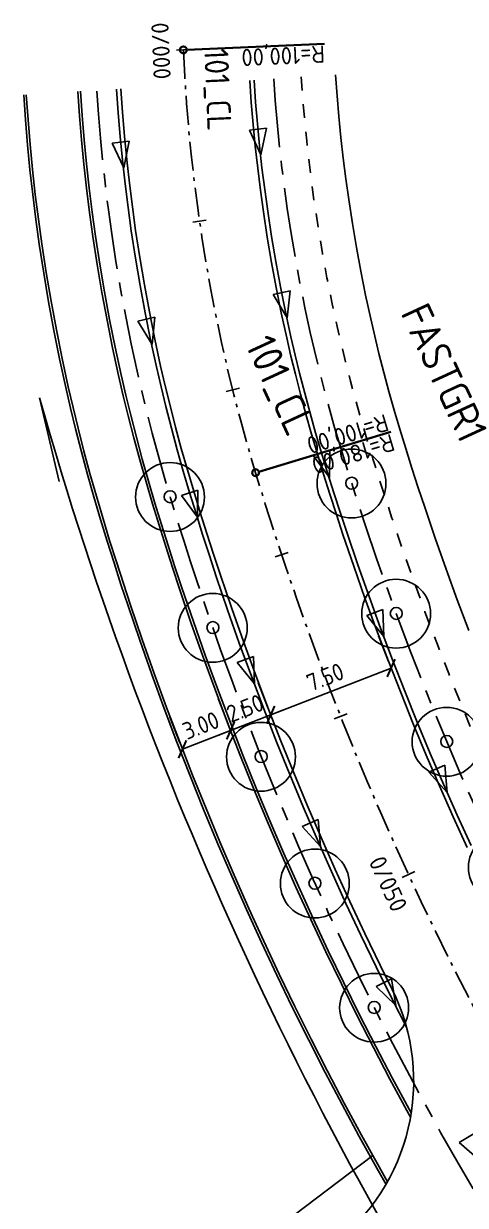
# Model space of a CAD drawing. Header units: metres. Extents: x 117388 to 123031, y 6148214 to 6150604.
# Drawn here: x 119499.1 to 119524.8, y 6148408.8 to 6148477.5 of the extents above; entities that cross this region are included whole.
import ezdxf
from ezdxf.enums import TextEntityAlignment as Align

# ---------------------------------------------------------------- set-up
doc = ezdxf.new("R2010")
doc.units = ezdxf.units.M
doc.header["$LTSCALE"] = 0.4
for name, pattern in [('AA_DASHED_2', [4, 2, -2]), ('BH90-VAGMITT', [6.7, 4.2, -1, 0.5, -1]), ('CENTER', [16, 10, -2, 2, -2]), ('Plangrans2000', [41, 31, -4.2, 1.6, -4.2])]:
    doc.linetypes.add(name, pattern=pattern)
doc.layers.get('0').update_dxf_attribs({"linetype": 'CONTINUOUS'})
doc.layers.get('DEFPOINTS').update_dxf_attribs({"color": 5, "linetype": 'CONTINUOUS'})
for name, color, linetype in [('05_beg', 4, 'AA_DASHED_2'), ('05_mått', 4, 'CONTINUOUS'), ('05_stödremsa', 4, 'CONTINUOUS'), ('M-31-Centrumlinje', 1, 'BH90-VAGMITT'), ('M-31-Linjenamn', 3, 'CONTINUOUS'), ('M-311', 4, 'CENTER'), ('M-312A', 3, 'CONTINUOUS'), ('M-318', 5, 'CONTINUOUS'), ('M-32-Sektionering_markering', 3, 'CONTINUOUS'), ('M-32-Sektionering_text', 1, 'CONTINUOUS'), ('M-32-TP_text', 1, 'CONTINUOUS'), ('M-364', 6, 'CONTINUOUS'), ('S062användningsgräns', 6, 'Plangrans2000')]:
    doc.layers.add(name, color=color, linetype=linetype)
doc.layers.add('M-32-TP_markering', color=3, linetype='CONTINUOUS', lineweight=35)
doc.styles.add('ISO', font='iso.shx')
doc.styles.add('ISO35', font='ISO3098', dxfattribs={"height": 3.5})
doc.styles.add('ISO50', font='ISO3098', dxfattribs={"height": 5})
doc.styles.add('P_ISO_35', font='ISO', dxfattribs={"height": 3.5})
doc.dimstyles.new('BH90$0', dxfattribs={"dimtxt": 2.5, "dimasz": 2, "dimexe": 1, "dimexo": 5, "dimgap": 1, "dimtad": 1, "dimzin": 0, "dimdsep": 46, "dimtxsty": 'ISO', "dimblk1": 'ARCHTICK', "dimblk2": 'ARCHTICK', "dimsah": 1, "dimcen": 1.5, "dimadec": 0, "dimazin": 0, "dimtfac": 1, "dimtix": 1, "dimtmove": 0, "dimatfit": 3, "dimfxl": 1, "dimtolj": 1, "dimtzin": 0, "dimarcsym": 0})

# ---------------------------------------------------------------- blocks, each defined once
blk = doc.blocks.new('_ARCHTICK')
at = {"color": 0, "linetype": 'ByBlock', "const_width": 0.15}
blk.add_lwpolyline([(-0.5, -0.5), (0.5, 0.5)], dxfattribs=at)
blk = doc.blocks.new('*D131')
at = {"layer": '05_mått', "color": 0, "lineweight": -2, "transparency": 16777216}
for p, q in [((119510.416, 6148438.268), (119510.997, 6148436.777)), ((119507.621, 6148437.178), (119508.202, 6148435.688)), ((119511.142, 6148436.404), (119508.347, 6148435.315))]:
    blk.add_line(p, q, dxfattribs=at)
at = {"layer": 'DEFPOINTS', "color": 0, "transparency": 16777216}
for p in [(119511.142, 6148436.404), (119508.347, 6148435.315), (119508.347, 6148435.315)]:
    blk.add_point(p, dxfattribs=at)
at = {"layer": '05_mått', "color": 0, "lineweight": -2, "transparency": 16777216, "xscale": 0.8, "yscale": 0.8, "zscale": 0.8}
for p, rotation in [((119511.142, 6148436.404), 21.2944830933929), ((119508.347, 6148435.315), 201.2944830933929)]:
    blk.add_blockref('_ARCHTICK', p, dxfattribs=dict(at, rotation=rotation))
at = {"layer": '05_mått', "color": 0, "transparency": 16777216, "insert": (119509.418, 6148436.698), "char_height": 1, "attachment_point": 5, "rotation": 21.29448, "style": 'ISO'}
blk.add_mtext('\\A1;3.00', dxfattribs=at)
blk = doc.blocks.new('*D132')
at = {"layer": '05_mått', "color": 0, "lineweight": -2, "transparency": 16777216}
for p, q in [((119512.745, 6148439.176), (119513.326, 6148437.685)), ((119510.416, 6148438.268), (119510.997, 6148436.777)), ((119513.471, 6148437.312), (119514.217, 6148437.603)), ((119511.142, 6148436.404), (119513.471, 6148437.312)), ((119511.142, 6148436.404), (119510.397, 6148436.114))]:
    blk.add_line(p, q, dxfattribs=at)
at = {"layer": 'DEFPOINTS', "color": 0, "transparency": 16777216}
for p in [(119513.471, 6148437.312), (119513.471, 6148437.312), (119511.142, 6148436.404)]:
    blk.add_point(p, dxfattribs=at)
at = {"layer": '05_mått', "color": 0, "lineweight": -2, "transparency": 16777216, "xscale": 0.8, "yscale": 0.8, "zscale": 0.8}
for p, rotation in [((119513.471, 6148437.312), 201.2944830112513), ((119511.142, 6148436.404), 21.29448301125133)]:
    blk.add_blockref('_ARCHTICK', p, dxfattribs=dict(at, rotation=rotation))
at = {"layer": '05_mått', "color": 0, "transparency": 16777216, "insert": (119511.98, 6148437.697), "char_height": 1, "attachment_point": 5, "rotation": 21.29448, "style": 'ISO'}
blk.add_mtext('\\A1;2.50', dxfattribs=at)
blk = doc.blocks.new('*D133')
at = {"layer": '05_mått', "color": 0, "lineweight": -2, "transparency": 16777216}
for p, q in [((119519.733, 6148441.899), (119520.314, 6148440.409)), ((119513.471, 6148437.312), (119520.459, 6148440.036)), ((119512.745, 6148439.176), (119513.326, 6148437.685))]:
    blk.add_line(p, q, dxfattribs=at)
at = {"layer": 'DEFPOINTS', "color": 0, "transparency": 16777216}
for p in [(119520.459, 6148440.036), (119520.459, 6148440.036), (119513.471, 6148437.312)]:
    blk.add_point(p, dxfattribs=at)
at = {"layer": '05_mått', "color": 0, "lineweight": -2, "transparency": 16777216, "xscale": 0.8, "yscale": 0.8, "zscale": 0.8}
for p, rotation in [((119520.459, 6148440.036), 21.29448288244743), ((119513.471, 6148437.312), 201.2944828824475)]:
    blk.add_blockref('_ARCHTICK', p, dxfattribs=dict(at, rotation=rotation))
at = {"layer": '05_mått', "color": 0, "transparency": 16777216, "insert": (119516.638, 6148439.513), "char_height": 1, "attachment_point": 5, "rotation": 21.29448, "style": 'ISO'}
blk.add_mtext('\\A1;7.50', dxfattribs=at)
blk = doc.blocks.new('Befintligt träd')
for centre, radius in [((0.013, -0.013), 2), ((0, 0), 0.347)]:
    blk.add_circle(centre, radius)

msp = doc.modelspace()

# ---------------------------------------------------------------- linework, layer by layer
at = {"layer": '05_beg', "flags": 128}
msp.add_lwpolyline([(119515.245, 6148474.398), (119515.334, 6148473.141), (119515.438, 6148471.905), (119515.559, 6148470.671), (119515.696, 6148469.438), (119515.849, 6148468.207), (119516.019, 6148466.98), (119516.237, 6148465.554), (119516.476, 6148464.132), (119516.738, 6148462.715), (119517.022, 6148461.301), (119517.328, 6148459.889), (119517.565, 6148458.861), (119517.815, 6148457.833), (119518.103, 6148456.705), (119518.405, 6148455.582), (119518.721, 6148454.462), (119519.052, 6148453.343), (119519.404, 6148452.194), (119519.765, 6148451.044), (119520.134, 6148449.897), (119520.51, 6148448.755), (119521.13, 6148446.929), (119521.769, 6148445.113), (119522.428, 6148443.304), (119523.107, 6148441.503), (119523.806, 6148439.709), (119524.525, 6148437.924), (119525.264, 6148436.146), (119526.023, 6148434.377), (119526.801, 6148432.616), (119527.598, 6148430.864), (119528.415, 6148429.121), (119529.252, 6148427.387), (119530.107, 6148425.663), (119530.982, 6148423.948), (119531.875, 6148422.243), (119532.788, 6148420.548), (119533.719, 6148418.863), (119534.669, 6148417.189), (119535.638, 6148415.526), (119536.625, 6148413.873), (119537.63, 6148412.231), (119538.653, 6148410.601), (119539.695, 6148408.982), (119540.754, 6148407.375), (119541.831, 6148405.779), (119542.926, 6148404.196), (119544.039, 6148402.625), (119545.168, 6148401.066), (119546.315, 6148399.52), (119547.479, 6148397.987), (119548.661, 6148396.467), (119549.858, 6148394.96), (119551.073, 6148393.467), (119552.304, 6148391.987), (119553.552, 6148390.521), (119554.815, 6148389.069), (119556.095, 6148387.631), (119557.391, 6148386.207), (119558.702, 6148384.798), (119560.029, 6148383.403), (119561.371, 6148382.023), (119562.729, 6148380.659), (119564.101, 6148379.309), (119565.489, 6148377.975), (119566.895, 6148376.653), (119567.453, 6148376.136), (119568.765, 6148374.939), (119570.085, 6148373.759), (119571.418, 6148372.593), (119572.762, 6148371.44), (119574.117, 6148370.301), (119575.605, 6148369.078), (119577.105, 6148367.872), (119578.619, 6148366.683), (119580.146, 6148365.511), (119581.687, 6148364.355), (119583.001, 6148363.39), (119584.325, 6148362.437), (119585.658, 6148361.497), (119587.001, 6148360.568), (119588.288, 6148359.694), (119589.582, 6148358.831), (119591.201, 6148357.77), (119592.83, 6148356.727), (119594.468, 6148355.699), (119596.116, 6148354.687), (119597.775, 6148353.691), (119599.442, 6148352.712), (119601.12, 6148351.749), (119602.806, 6148350.802), (119604.502, 6148349.872), (119606.207, 6148348.958), (119607.92, 6148348.061), (119609.643, 6148347.181), (119611.374, 6148346.318), (119613.113, 6148345.471), (119614.86, 6148344.642), (119616.615, 6148343.83), (119618.378, 6148343.034), (119620.149, 6148342.257), (119621.927, 6148341.496), (119623.713, 6148340.753), (119625.506, 6148340.027), (119627.306, 6148339.319), (119629.112, 6148338.628), (119630.926, 6148337.955), (119632.745, 6148337.3), (119634.571, 6148336.662), (119636.404, 6148336.043), (119638.242, 6148335.441), (119640.086, 6148334.857), (119641.936, 6148334.291), (119643.478, 6148333.835), (119645.024, 6148333.39), (119646.573, 6148332.959), (119648.132, 6148332.538), (119649.695, 6148332.13), (119651.26, 6148331.735), (119653.14, 6148331.278), (119655.024, 6148330.84), (119656.912, 6148330.42), (119658.804, 6148330.019), (119660.7, 6148329.636), (119662.6, 6148329.272), (119664.503, 6148328.926), (119666.409, 6148328.598), (119668.318, 6148328.29), (119670.233, 6148327.999), (119671.437, 6148327.827), (119672.644, 6148327.661), (119674.459, 6148327.423), (119676.276, 6148327.195), (119678.095, 6148326.978), (119679.913, 6148326.771), (119682.348, 6148326.511), (119684.784, 6148326.269), (119687.222, 6148326.047), (119689.662, 6148325.843), (119692.103, 6148325.658), (119694.545, 6148325.491), (119696.989, 6148325.344), (119699.434, 6148325.215), (119701.879, 6148325.105), (119704.326, 6148325.014), (119706.773, 6148324.941), (119709.221, 6148324.888), (119711.208, 6148324.858), (119713.196, 6148324.841), (119715.134, 6148324.836), (119717.073, 6148324.843), (119719.011, 6148324.862), (119721.46, 6148324.903), (119723.907, 6148324.962), (119726.354, 6148325.041), (119728.8, 6148325.138), (119731.245, 6148325.254), (119733.69, 6148325.388), (119736.133, 6148325.542), (119738.575, 6148325.714), (119741.016, 6148325.905), (119743.455, 6148326.115), (119745.892, 6148326.344), (119748.333, 6148326.592), (119748.568, 6148326.617), (119750.584, 6148326.836), (119752.596, 6148327.064), (119754.608, 6148327.301), (119756.357, 6148327.516), (119758.104, 6148327.737), (119760.546, 6148328.058), (119762.985, 6148328.393), (119765.422, 6148328.742), (119767.86, 6148329.105), (119768.485, 6148329.201), (119771.521, 6148329.677), (119774.549, 6148330.175), (119777.576, 6148330.694), (119779.542, 6148331.043), (119781.512, 6148331.403), (119784.429, 6148331.941), (119787.349, 6148332.481), (119797.183, 6148334.298), (119801.143, 6148335.029)], dxfattribs=at)
at = {"layer": '05_stödremsa', "flags": 128}
for points in [[(119512.502, 6148474.202), (119512.592, 6148472.928), (119512.7, 6148471.656), (119512.824, 6148470.385), (119512.965, 6148469.116), (119513.123, 6148467.849), (119513.297, 6148466.584), (119513.521, 6148465.117), (119513.768, 6148463.654), (119514.038, 6148462.194), (119514.33, 6148460.739), (119514.644, 6148459.289), (119514.889, 6148458.227), (119515.146, 6148457.168), (119515.443, 6148456.008), (119515.754, 6148454.851), (119516.079, 6148453.699), (119516.419, 6148452.55), (119516.777, 6148451.38), (119517.144, 6148450.211), (119517.519, 6148449.045), (119517.902, 6148447.882), (119518.531, 6148446.03), (119519.18, 6148444.186), (119519.85, 6148442.348), (119520.539, 6148440.519), (119521.25, 6148438.697), (119521.98, 6148436.882), (119522.73, 6148435.077), (119523.501, 6148433.279), (119524.291, 6148431.491), (119525.102, 6148429.711)], [(119512.502, 6148474.202), (119512.592, 6148472.928), (119512.7, 6148471.656), (119512.824, 6148470.385), (119512.965, 6148469.116), (119513.123, 6148467.849), (119513.297, 6148466.584), (119513.521, 6148465.117), (119513.768, 6148463.654), (119514.038, 6148462.194), (119514.33, 6148460.739), (119514.644, 6148459.289), (119514.889, 6148458.227), (119515.146, 6148457.168), (119515.443, 6148456.008), (119515.754, 6148454.851), (119516.079, 6148453.699), (119516.419, 6148452.55), (119516.777, 6148451.38), (119517.144, 6148450.211), (119517.519, 6148449.045), (119517.902, 6148447.882), (119518.531, 6148446.03), (119519.18, 6148444.186), (119519.85, 6148442.348), (119520.539, 6148440.519), (119521.25, 6148438.697), (119521.98, 6148436.882), (119522.73, 6148435.077), (119523.501, 6148433.279), (119524.291, 6148431.491), (119525.102, 6148429.711)], [(119499.13, 6148473.343), (119499.232, 6148471.892), (119499.355, 6148470.442), (119499.496, 6148468.994), (119499.657, 6148467.548), (119499.837, 6148466.104), (119500.036, 6148464.663), (119500.291, 6148462.991), (119500.573, 6148461.323), (119500.88, 6148459.66), (119501.212, 6148458.002), (119501.571, 6148456.349), (119501.85, 6148455.139), (119502.143, 6148453.932), (119502.481, 6148452.61), (119502.835, 6148451.292), (119503.206, 6148449.979), (119503.593, 6148448.67), (119503.979, 6148447.41), (119504.374, 6148446.152), (119504.777, 6148444.898), (119505.19, 6148443.646), (119505.866, 6148441.653), (119506.565, 6148439.668), (119507.285, 6148437.691), (119508.027, 6148435.722), (119508.792, 6148433.761), (119509.578, 6148431.809), (119510.385, 6148429.865), (119511.215, 6148427.931), (119512.065, 6148426.006), (119512.937, 6148424.091), (119513.83, 6148422.186), (119514.745, 6148420.29), (119515.68, 6148418.405), (119516.636, 6148416.53), (119517.613, 6148414.666), (119518.611, 6148412.813), (119519.629, 6148410.972), (119520.165, 6148410.026)], [(119499.13, 6148473.343), (119499.232, 6148471.892), (119499.355, 6148470.442), (119499.496, 6148468.994), (119499.657, 6148467.548), (119499.837, 6148466.104), (119500.036, 6148464.663), (119500.291, 6148462.991), (119500.573, 6148461.323), (119500.88, 6148459.66), (119501.212, 6148458.002), (119501.571, 6148456.349), (119501.85, 6148455.139), (119502.143, 6148453.932), (119502.481, 6148452.61), (119502.835, 6148451.292), (119503.206, 6148449.979), (119503.593, 6148448.67), (119503.979, 6148447.41), (119504.374, 6148446.152), (119504.777, 6148444.898), (119505.19, 6148443.646), (119505.866, 6148441.653), (119506.565, 6148439.668), (119507.285, 6148437.691), (119508.027, 6148435.722), (119508.792, 6148433.761), (119509.578, 6148431.809), (119510.385, 6148429.865), (119511.215, 6148427.931), (119512.065, 6148426.006), (119512.937, 6148424.091), (119513.83, 6148422.186), (119514.745, 6148420.29), (119515.68, 6148418.405), (119516.636, 6148416.53), (119517.613, 6148414.666), (119518.611, 6148412.813), (119519.629, 6148410.972), (119520.165, 6148410.026)], [(119499.13, 6148473.343), (119499.232, 6148471.892), (119499.355, 6148470.442), (119499.496, 6148468.994), (119499.657, 6148467.548), (119499.837, 6148466.104), (119500.036, 6148464.663), (119500.291, 6148462.991), (119500.573, 6148461.323), (119500.88, 6148459.66), (119501.212, 6148458.002), (119501.571, 6148456.349), (119501.85, 6148455.139), (119502.143, 6148453.932), (119502.481, 6148452.61), (119502.835, 6148451.292), (119503.206, 6148449.979), (119503.593, 6148448.67), (119503.979, 6148447.41), (119504.374, 6148446.152), (119504.777, 6148444.898), (119505.19, 6148443.646), (119505.866, 6148441.653), (119506.565, 6148439.668), (119507.285, 6148437.691), (119508.027, 6148435.722), (119508.792, 6148433.761), (119509.578, 6148431.809), (119510.385, 6148429.865), (119511.215, 6148427.931), (119512.065, 6148426.006), (119512.937, 6148424.091), (119513.83, 6148422.186), (119514.745, 6148420.29), (119515.68, 6148418.405), (119516.636, 6148416.53), (119517.613, 6148414.666), (119518.611, 6148412.813), (119519.629, 6148410.972), (119520.165, 6148410.026)], [(119499.13, 6148473.343), (119499.232, 6148471.892), (119499.355, 6148470.442), (119499.496, 6148468.994), (119499.657, 6148467.548), (119499.837, 6148466.104), (119500.036, 6148464.663), (119500.291, 6148462.991), (119500.573, 6148461.323), (119500.88, 6148459.66), (119501.212, 6148458.002), (119501.571, 6148456.349), (119501.85, 6148455.139), (119502.143, 6148453.932), (119502.481, 6148452.61), (119502.835, 6148451.292), (119503.206, 6148449.979), (119503.593, 6148448.67), (119503.979, 6148447.41), (119504.374, 6148446.152), (119504.777, 6148444.898), (119505.19, 6148443.646), (119505.866, 6148441.653), (119506.565, 6148439.668), (119507.285, 6148437.691), (119508.027, 6148435.722), (119508.792, 6148433.761), (119509.578, 6148431.809), (119510.385, 6148429.865), (119511.215, 6148427.931), (119512.065, 6148426.006), (119512.937, 6148424.091), (119513.83, 6148422.186), (119514.745, 6148420.29), (119515.68, 6148418.405), (119516.636, 6148416.53), (119517.613, 6148414.666), (119518.611, 6148412.813), (119519.629, 6148410.972), (119520.165, 6148410.026)], [(119502.423, 6148473.555), (119502.523, 6148472.147), (119502.641, 6148470.741), (119502.778, 6148469.337), (119502.934, 6148467.934), (119503.109, 6148466.534), (119503.302, 6148465.136), (119503.549, 6148463.515), (119503.822, 6148461.897), (119504.12, 6148460.284), (119504.443, 6148458.676), (119504.79, 6148457.073), (119505.061, 6148455.899), (119505.345, 6148454.729), (119505.673, 6148453.447), (119506.017, 6148452.169), (119506.376, 6148450.895), (119506.751, 6148449.626), (119507.131, 6148448.387), (119507.519, 6148447.152), (119507.915, 6148445.919), (119508.32, 6148444.689), (119508.985, 6148442.731), (119509.671, 6148440.781), (119510.379, 6148438.838), (119511.109, 6148436.903), (119511.86, 6148434.976), (119512.632, 6148433.058), (119513.426, 6148431.149), (119514.24, 6148429.248), (119515.076, 6148427.357), (119515.933, 6148425.475), (119516.81, 6148423.603), (119517.709, 6148421.74), (119518.628, 6148419.888), (119519.567, 6148418.046), (119520.527, 6148416.215), (119521.507, 6148414.394), (119521.629, 6148414.174)], [(119504.519, 6148473.689), (119504.616, 6148472.31), (119504.732, 6148470.931), (119504.867, 6148469.555), (119505.02, 6148468.18), (119505.191, 6148466.807), (119505.38, 6148465.437), (119505.623, 6148463.848), (119505.89, 6148462.262), (119506.182, 6148460.681), (119506.498, 6148459.105), (119506.839, 6148457.534), (119507.105, 6148456.383), (119507.383, 6148455.236), (119507.704, 6148453.979), (119508.041, 6148452.726), (119508.394, 6148451.478), (119508.761, 6148450.234), (119509.137, 6148449.009), (119509.52, 6148447.788), (119509.912, 6148446.569), (119510.313, 6148445.353), (119510.97, 6148443.417), (119511.648, 6148441.489), (119512.348, 6148439.568), (119513.07, 6148437.655), (119513.812, 6148435.75), (119514.576, 6148433.853), (119515.36, 6148431.965), (119516.166, 6148430.086), (119516.992, 6148428.216), (119517.839, 6148426.356), (119518.707, 6148424.505), (119519.595, 6148422.663), (119520.504, 6148420.832), (119521.354, 6148419.165)], [(119504.519, 6148473.689), (119504.616, 6148472.31), (119504.732, 6148470.931), (119504.867, 6148469.555), (119505.02, 6148468.18), (119505.191, 6148466.807), (119505.38, 6148465.437), (119505.623, 6148463.848), (119505.89, 6148462.262), (119506.182, 6148460.681), (119506.498, 6148459.105), (119506.839, 6148457.534), (119507.105, 6148456.383), (119507.383, 6148455.236), (119507.704, 6148453.979), (119508.041, 6148452.726), (119508.394, 6148451.478), (119508.761, 6148450.234), (119509.137, 6148449.009), (119509.52, 6148447.788), (119509.912, 6148446.569), (119510.313, 6148445.353), (119510.97, 6148443.417), (119511.648, 6148441.489), (119512.348, 6148439.568), (119513.07, 6148437.655), (119513.812, 6148435.75), (119514.576, 6148433.853), (119515.36, 6148431.965), (119516.166, 6148430.086), (119516.992, 6148428.216), (119517.839, 6148426.356), (119518.707, 6148424.505), (119519.595, 6148422.663), (119520.504, 6148420.832), (119521.354, 6148419.165)]]:
    msp.add_lwpolyline(points, dxfattribs=at)
at = {"layer": 'M-31-Centrumlinje', "flags": 128}
msp.add_lwpolyline([(119508.401, 6148475.963, 0.062566), (119512.591, 6148451.388, 0.170779), (119583.187, 6148354.999, 0.117292), (119671.748, 6148320.971, 0.059864), (119749.286, 6148319.905, 0.019213), (119782.737, 6148324.765), (119827.535, 6148333.041)], format="xyb", dxfattribs=at)
at = {"layer": 'M-31-Centrumlinje'}
for points in [[(119512.906, 6148469.861), (119513.224, 6148471.409), (119512.231, 6148471.291)], [(119504.941, 6148469.111), (119505.26, 6148470.659), (119504.267, 6148470.541)], [(119514.43, 6148460.389), (119514.592, 6148461.962), (119513.616, 6148461.745)], [(119506.58, 6148458.848), (119506.742, 6148460.42), (119505.766, 6148460.203)], [(119516.876, 6148451.112), (119516.898, 6148452.693), (119515.945, 6148452.39)], [(119509.219, 6148448.794), (119509.241, 6148450.375), (119508.288, 6148450.072)], [(119520.045, 6148441.864), (119519.98, 6148443.444), (119519.045, 6148443.088)], [(119512.529, 6148439.125), (119512.463, 6148440.705), (119511.528, 6148440.349)], [(119523.723, 6148432.807), (119523.57, 6148434.38), (119522.656, 6148433.974)], [(119516.371, 6148429.655), (119516.217, 6148431.228), (119515.304, 6148430.821)], [(119520.732, 6148420.412), (119520.492, 6148421.975), (119519.602, 6148421.518)], [(119525.6, 6148411.426), (119525.273, 6148412.973), (119524.411, 6148412.467)]]:
    msp.add_lwpolyline(points, close=True, dxfattribs=at)
at = {"layer": 'M-311', "flags": 128}
for points in [[(119513.649, 6148474.285), (119513.739, 6148473.017), (119513.845, 6148471.76), (119513.967, 6148470.505), (119514.107, 6148469.251), (119514.263, 6148467.999), (119514.435, 6148466.75), (119514.657, 6148465.3), (119514.901, 6148463.854), (119515.167, 6148462.412), (119515.455, 6148460.974), (119515.766, 6148459.54), (119516.008, 6148458.492), (119516.262, 6148457.446), (119516.555, 6148456.3), (119516.862, 6148455.157), (119517.184, 6148454.018), (119517.52, 6148452.882), (119517.876, 6148451.72), (119518.24, 6148450.56), (119518.613, 6148449.401), (119518.993, 6148448.247), (119519.618, 6148446.406), (119520.263, 6148444.573), (119520.928, 6148442.748), (119521.613, 6148440.93), (119522.319, 6148439.12), (119523.044, 6148437.318), (119523.79, 6148435.524), (119524.555, 6148433.738), (119525.341, 6148431.961), (119526.146, 6148430.193), (119526.97, 6148428.434), (119527.814, 6148426.684), (119528.678, 6148424.944), (119529.56, 6148423.213), (119530.462, 6148421.492), (119531.383, 6148419.782), (119532.323, 6148418.082), (119533.282, 6148416.392), (119534.259, 6148414.713), (119535.255, 6148413.045), (119536.27, 6148411.388), (119537.303, 6148409.743), (119538.354, 6148408.109), (119539.423, 6148406.487), (119540.51, 6148404.877), (119541.615, 6148403.279), (119542.738, 6148401.693), (119543.878, 6148400.12), (119545.036, 6148398.56), (119546.211, 6148397.013), (119547.403, 6148395.478), (119548.612, 6148393.958), (119549.837, 6148392.45), (119551.08, 6148390.957), (119552.339, 6148389.477), (119553.614, 6148388.012), (119554.906, 6148386.56), (119556.213, 6148385.123), (119557.537, 6148383.701), (119558.876, 6148382.294), (119560.231, 6148380.901), (119561.601, 6148379.524), (119562.986, 6148378.162), (119564.386, 6148376.815), (119565.803, 6148375.483), (119566.37, 6148374.958), (119567.692, 6148373.752), (119569.025, 6148372.561), (119570.37, 6148371.383), (119571.726, 6148370.22), (119573.095, 6148369.07), (119574.596, 6148367.836), (119576.11, 6148366.62), (119577.638, 6148365.419), (119579.179, 6148364.237), (119580.734, 6148363.07), (119582.06, 6148362.096), (119583.397, 6148361.134), (119584.742, 6148360.185), (119586.097, 6148359.248), (119587.395, 6148358.367), (119588.7, 6148357.496), (119590.331, 6148356.427), (119591.973, 6148355.375), (119593.624, 6148354.339), (119595.286, 6148353.319), (119596.958, 6148352.316), (119598.639, 6148351.328), (119600.33, 6148350.357), (119602.03, 6148349.403), (119603.739, 6148348.465), (119605.458, 6148347.544), (119607.185, 6148346.64), (119608.922, 6148345.753), (119610.666, 6148344.882), (119612.419, 6148344.029), (119614.181, 6148343.193), (119615.95, 6148342.374), (119617.728, 6148341.573), (119619.513, 6148340.789), (119621.305, 6148340.022), (119623.105, 6148339.273), (119624.913, 6148338.541), (119626.727, 6148337.827), (119628.548, 6148337.131), (119630.376, 6148336.452), (119632.211, 6148335.792), (119634.051, 6148335.149), (119635.898, 6148334.525), (119637.751, 6148333.918), (119639.61, 6148333.329), (119641.475, 6148332.759), (119643.029, 6148332.299), (119644.588, 6148331.851), (119646.15, 6148331.416), (119647.722, 6148330.992), (119649.297, 6148330.58), (119650.875, 6148330.182), (119652.77, 6148329.722), (119654.669, 6148329.28), (119656.573, 6148328.857), (119658.48, 6148328.452), (119660.391, 6148328.066), (119662.306, 6148327.699), (119664.224, 6148327.35), (119666.146, 6148327.02), (119668.071, 6148326.709), (119670, 6148326.417), (119671.214, 6148326.242), (119672.431, 6148326.075), (119674.256, 6148325.836), (119676.082, 6148325.607), (119677.909, 6148325.388), (119679.737, 6148325.181), (119682.184, 6148324.919), (119684.633, 6148324.677), (119687.083, 6148324.453), (119689.535, 6148324.248), (119691.988, 6148324.062), (119694.443, 6148323.894), (119696.899, 6148323.746), (119699.356, 6148323.617), (119701.813, 6148323.506), (119704.272, 6148323.415), (119706.731, 6148323.342), (119709.192, 6148323.288), (119711.189, 6148323.258), (119713.187, 6148323.241), (119715.135, 6148323.236), (119717.084, 6148323.243), (119719.032, 6148323.262), (119721.492, 6148323.303), (119723.952, 6148323.363), (119726.411, 6148323.442), (119728.87, 6148323.539), (119731.327, 6148323.656), (119733.784, 6148323.791), (119736.239, 6148323.946), (119738.694, 6148324.119), (119741.147, 6148324.311), (119743.598, 6148324.522), (119746.048, 6148324.752), (119748.498, 6148325), (119748.739, 6148325.026), (119750.761, 6148325.246), (119752.78, 6148325.474), (119754.799, 6148325.713), (119756.555, 6148325.928), (119758.309, 6148326.15), (119760.759, 6148326.472), (119763.207, 6148326.809), (119765.653, 6148327.159), (119768.098, 6148327.523), (119768.73, 6148327.62), (119771.775, 6148328.098), (119774.814, 6148328.597), (119777.851, 6148329.118), (119779.825, 6148329.469), (119781.801, 6148329.829), (119784.72, 6148330.368), (119787.64, 6148330.908), (119797.474, 6148332.724), (119801.434, 6148333.456)], [(119503.375, 6148473.557), (119503.47, 6148472.221), (119503.587, 6148470.827), (119503.723, 6148469.435), (119503.877, 6148468.045), (119504.05, 6148466.658), (119504.242, 6148465.267), (119504.487, 6148463.665), (119504.757, 6148462.062), (119505.053, 6148460.464), (119505.372, 6148458.87), (119505.715, 6148457.29), (119505.985, 6148456.118), (119506.268, 6148454.956), (119506.592, 6148453.688), (119506.932, 6148452.421), (119507.289, 6148451.158), (119507.657, 6148449.912), (119508.038, 6148448.669), (119508.424, 6148447.44), (119508.819, 6148446.213), (119509.225, 6148444.981), (119509.883, 6148443.041), (119510.566, 6148441.101), (119511.27, 6148439.168), (119511.996, 6148437.243), (119512.743, 6148435.326), (119513.511, 6148433.418), (119514.301, 6148431.518), (119515.111, 6148429.627), (119515.943, 6148427.746), (119516.795, 6148425.873), (119517.668, 6148424.011), (119518.562, 6148422.158), (119519.476, 6148420.315), (119520.411, 6148418.482), (119521.366, 6148416.66), (119522.341, 6148414.849), (119523.337, 6148413.048), (119524.352, 6148411.259), (119525.387, 6148409.481), (119526.442, 6148407.715), (119527.516, 6148405.961), (119528.61, 6148404.218), (119529.723, 6148402.488), (119530.855, 6148400.77), (119532.006, 6148399.065), (119533.176, 6148397.373), (119534.365, 6148395.694), (119535.572, 6148394.029), (119536.798, 6148392.377), (119538.042, 6148390.738), (119539.304, 6148389.114), (119540.584, 6148387.503), (119541.882, 6148385.907), (119543.198, 6148384.326), (119544.531, 6148382.759), (119545.882, 6148381.207), (119547.249, 6148379.67), (119548.634, 6148378.149), (119550.035, 6148376.643), (119551.453, 6148375.152), (119552.888, 6148373.678), (119554.339, 6148372.219), (119555.806, 6148370.777), (119557.289, 6148369.351), (119558.776, 6148367.952), (119559.401, 6148367.374), (119560.789, 6148366.107), (119562.2, 6148364.846), (119563.624, 6148363.599), (119565.061, 6148362.367), (119566.512, 6148361.148), (119568.099, 6148359.843), (119569.703, 6148358.555), (119571.321, 6148357.284), (119572.953, 6148356.031), (119574.595, 6148354.799), (119576.004, 6148353.765), (119577.419, 6148352.747), (119578.843, 6148351.741), (119580.274, 6148350.752), (119581.643, 6148349.823), (119583.019, 6148348.904), (119584.731, 6148347.783), (119586.457, 6148346.677), (119588.194, 6148345.587), (119589.941, 6148344.515), (119591.699, 6148343.459), (119593.466, 6148342.421), (119595.244, 6148341.4), (119597.032, 6148340.397), (119598.83, 6148339.411), (119600.637, 6148338.442), (119602.453, 6148337.491), (119604.279, 6148336.558), (119606.114, 6148335.643), (119607.957, 6148334.746), (119609.809, 6148333.867), (119611.67, 6148333.006), (119613.539, 6148332.163), (119615.416, 6148331.338), (119617.301, 6148330.532), (119619.194, 6148329.744), (119621.094, 6148328.975), (119623.002, 6148328.224), (119624.917, 6148327.492), (119626.839, 6148326.778), (119628.768, 6148326.084), (119630.704, 6148325.408), (119632.646, 6148324.751), (119634.595, 6148324.113), (119636.549, 6148323.495), (119638.506, 6148322.896), (119640.145, 6148322.411), (119641.784, 6148321.94), (119643.426, 6148321.482), (119645.079, 6148321.036), (119646.735, 6148320.604), (119648.399, 6148320.184), (119650.388, 6148319.701), (119652.385, 6148319.236), (119654.386, 6148318.791), (119656.392, 6148318.366), (119658.401, 6148317.96), (119660.415, 6148317.574), (119662.432, 6148317.207), (119664.453, 6148316.86), (119666.477, 6148316.533), (119668.496, 6148316.227), (119669.782, 6148316.042), (119671.061, 6148315.867), (119672.945, 6148315.619), (119674.83, 6148315.383), (119676.716, 6148315.158), (119678.608, 6148314.943), (119681.129, 6148314.673), (119683.656, 6148314.423), (119686.185, 6148314.192), (119688.716, 6148313.98), (119691.249, 6148313.788), (119693.782, 6148313.616), (119696.317, 6148313.463), (119698.853, 6148313.329), (119701.39, 6148313.215), (119703.928, 6148313.12), (119706.467, 6148313.045), (119709.003, 6148312.99), (119711.068, 6148312.959), (119713.129, 6148312.941), (119715.141, 6148312.936), (119717.153, 6148312.944), (119719.167, 6148312.963), (119721.703, 6148313.005), (119724.242, 6148313.067), (119726.78, 6148313.148), (119729.318, 6148313.249), (119731.855, 6148313.369), (119734.39, 6148313.509), (119736.925, 6148313.668), (119739.458, 6148313.847), (119741.99, 6148314.045), (119744.52, 6148314.263), (119747.049, 6148314.5), (119749.56, 6148314.755), (119749.837, 6148314.785), (119751.897, 6148315.008), (119753.964, 6148315.243), (119756.029, 6148315.486), (119757.828, 6148315.707), (119759.628, 6148315.935), (119762.132, 6148316.264), (119764.638, 6148316.609), (119767.142, 6148316.967), (119769.634, 6148317.338), (119770.306, 6148317.441), (119773.408, 6148317.928), (119776.52, 6148318.439), (119779.622, 6148318.971), (119781.65, 6148319.331), (119783.66, 6148319.698), (119786.591, 6148320.239), (119789.511, 6148320.779), (119799.345, 6148322.596), (119803.305, 6148323.327)]]:
    msp.add_lwpolyline(points, dxfattribs=at)
at = {"layer": 'M-312A'}
msp.add_line((119519.391, 6148411.711), (119501.078, 6148397.815), dxfattribs=at)
at = {"layer": 'M-312A', "flags": 128}
for points in [[(119517.242, 6148474.506), (119517.328, 6148473.296), (119517.43, 6148472.086), (119517.548, 6148470.878), (119517.682, 6148469.672), (119517.832, 6148468.468), (119517.998, 6148467.266), (119518.211, 6148465.871), (119518.446, 6148464.48), (119518.702, 6148463.093), (119518.979, 6148461.71), (119519.278, 6148460.331), (119519.511, 6148459.322), (119519.756, 6148458.315), (119520.038, 6148457.213), (119520.333, 6148456.113), (119520.642, 6148455.018), (119520.965, 6148453.926), (119521.314, 6148452.787), (119521.671, 6148451.65), (119522.036, 6148450.516), (119522.409, 6148449.384), (119523.02, 6148447.582), (119523.652, 6148445.787), (119524.303, 6148443.999), (119524.975, 6148442.219)], [(119512.253, 6148474.186), (119512.343, 6148472.909), (119512.451, 6148471.633), (119512.575, 6148470.359), (119512.716, 6148469.087), (119512.875, 6148467.817), (119513.05, 6148466.549), (119513.275, 6148465.078), (119513.522, 6148463.61), (119513.792, 6148462.147), (119514.085, 6148460.688), (119514.4, 6148459.234), (119514.646, 6148458.17), (119514.904, 6148457.108), (119515.201, 6148455.945), (119515.513, 6148454.785), (119515.839, 6148453.629), (119516.179, 6148452.478), (119516.539, 6148451.306), (119516.906, 6148450.135), (119517.282, 6148448.968), (119517.665, 6148447.803), (119518.295, 6148445.949), (119518.945, 6148444.101), (119519.615, 6148442.261), (119520.306, 6148440.429), (119521.017, 6148438.604), (119521.749, 6148436.788), (119522.5, 6148434.979), (119523.272, 6148433.18), (119524.063, 6148431.388), (119524.875, 6148429.606)], [(119512.253, 6148474.186), (119512.343, 6148472.909), (119512.451, 6148471.633), (119512.575, 6148470.359), (119512.716, 6148469.087), (119512.875, 6148467.817), (119513.05, 6148466.549), (119513.275, 6148465.078), (119513.522, 6148463.61), (119513.792, 6148462.147), (119514.085, 6148460.688), (119514.4, 6148459.234), (119514.646, 6148458.17), (119514.904, 6148457.108), (119515.201, 6148455.945), (119515.513, 6148454.785), (119515.839, 6148453.629), (119516.179, 6148452.478), (119516.539, 6148451.306), (119516.906, 6148450.135), (119517.282, 6148448.968), (119517.665, 6148447.803), (119518.295, 6148445.949), (119518.945, 6148444.101), (119519.615, 6148442.261), (119520.306, 6148440.429), (119521.017, 6148438.604), (119521.749, 6148436.788), (119522.5, 6148434.979), (119523.272, 6148433.18), (119524.063, 6148431.388), (119524.875, 6148429.606)], [(119499.279, 6148473.353), (119499.382, 6148471.904), (119499.504, 6148470.456), (119499.645, 6148469.01), (119499.806, 6148467.565), (119499.985, 6148466.124), (119500.184, 6148464.684), (119500.439, 6148463.015), (119500.72, 6148461.349), (119501.027, 6148459.688), (119501.359, 6148458.032), (119501.717, 6148456.382), (119501.996, 6148455.173), (119502.289, 6148453.968), (119502.626, 6148452.648), (119502.98, 6148451.332), (119503.35, 6148450.02), (119503.736, 6148448.713), (119504.122, 6148447.454), (119504.517, 6148446.198), (119504.92, 6148444.944), (119505.332, 6148443.693), (119506.008, 6148441.702), (119506.706, 6148439.719), (119507.426, 6148437.743), (119508.168, 6148435.775), (119508.931, 6148433.816), (119509.717, 6148431.866), (119510.524, 6148429.924), (119511.352, 6148427.991), (119512.202, 6148426.068), (119513.073, 6148424.154), (119513.966, 6148422.25), (119514.879, 6148420.356), (119515.814, 6148418.472), (119516.769, 6148416.599), (119517.745, 6148414.737), (119518.742, 6148412.885), (119519.76, 6148411.045), (119520.252, 6148410.178)], [(119502.273, 6148473.545), (119502.373, 6148472.136), (119502.492, 6148470.727), (119502.629, 6148469.321), (119502.785, 6148467.917), (119502.96, 6148466.514), (119503.153, 6148465.114), (119503.401, 6148463.491), (119503.674, 6148461.871), (119503.973, 6148460.256), (119504.296, 6148458.645), (119504.644, 6148457.04), (119504.915, 6148455.865), (119505.2, 6148454.693), (119505.528, 6148453.409), (119505.872, 6148452.129), (119506.232, 6148450.853), (119506.608, 6148449.582), (119506.988, 6148448.343), (119507.376, 6148447.106), (119507.773, 6148445.873), (119508.178, 6148444.642), (119508.843, 6148442.682), (119509.53, 6148440.73), (119510.239, 6148438.786), (119510.969, 6148436.849), (119511.72, 6148434.921), (119512.493, 6148433.001), (119513.287, 6148431.09), (119514.103, 6148429.188), (119514.939, 6148427.296), (119515.797, 6148425.412), (119516.675, 6148423.538), (119517.574, 6148421.674), (119518.494, 6148419.821), (119519.434, 6148417.977), (119520.395, 6148416.144), (119521.376, 6148414.322), (119521.589, 6148413.936)], [(119504.768, 6148473.705), (119504.866, 6148472.329), (119504.981, 6148470.954), (119505.116, 6148469.581), (119505.268, 6148468.209), (119505.439, 6148466.84), (119505.627, 6148465.473), (119505.87, 6148463.887), (119506.136, 6148462.306), (119506.428, 6148460.729), (119506.743, 6148459.156), (119507.083, 6148457.588), (119507.348, 6148456.441), (119507.626, 6148455.297), (119507.946, 6148454.043), (119508.282, 6148452.793), (119508.634, 6148451.547), (119509.001, 6148450.306), (119509.375, 6148449.084), (119509.758, 6148447.864), (119510.15, 6148446.647), (119510.55, 6148445.432), (119511.206, 6148443.499), (119511.884, 6148441.573), (119512.583, 6148439.655), (119513.303, 6148437.744), (119514.044, 6148435.842), (119514.807, 6148433.948), (119515.591, 6148432.063), (119516.395, 6148430.186), (119517.22, 6148428.319), (119518.066, 6148426.461), (119518.933, 6148424.612), (119519.82, 6148422.773), (119520.522, 6148421.357)]]:
    msp.add_lwpolyline(points, dxfattribs=at)
msp.add_lwpolyline([(119504.768, 6148473.705), (119504.866, 6148472.329), (119504.981, 6148470.954), (119505.116, 6148469.581), (119505.268, 6148468.209), (119505.439, 6148466.84), (119505.627, 6148465.473), (119505.87, 6148463.887), (119506.136, 6148462.306), (119506.428, 6148460.729), (119506.743, 6148459.156), (119507.083, 6148457.588), (119507.348, 6148456.441), (119507.626, 6148455.297), (119507.946, 6148454.043), (119508.282, 6148452.793), (119508.634, 6148451.547), (119509.001, 6148450.306), (119509.375, 6148449.084), (119509.758, 6148447.864), (119510.15, 6148446.647), (119510.55, 6148445.432), (119511.206, 6148443.499), (119511.884, 6148441.573), (119512.583, 6148439.655), (119513.303, 6148437.744), (119514.044, 6148435.842), (119514.807, 6148433.948), (119515.591, 6148432.063), (119516.395, 6148430.186), (119517.22, 6148428.319), (119518.066, 6148426.461), (119518.933, 6148424.612), (119519.82, 6148422.773), (119520.522, 6148421.357, -0.359998), (119517.026, 6148406.465)], format="xyb", dxfattribs=at)
at = {"layer": 'M-32-Sektionering_markering'}
for p, q in [((119508.801, 6148475.98), (119508.002, 6148475.945)), ((119509.734, 6148466.068), (119508.943, 6148465.953)), ((119511.653, 6148456.299), (119510.877, 6148456.106)), ((119514.487, 6148446.744), (119513.728, 6148446.491)), ((119517.903, 6148437.37), (119517.159, 6148437.076)), ((119521.834, 6148428.201), (119521.107, 6148427.866))]:
    msp.add_line(p, q, dxfattribs=at)
at = {"layer": 'M-32-Sektionering_text'}
for p, q in [((119508.801, 6148475.98), (119508.002, 6148475.945)), ((119521.834, 6148428.201), (119521.107, 6148427.866))]:
    msp.add_line(p, q, dxfattribs=at)
at = {"layer": 'M-32-TP_markering'}
for p, q in [((119508.601, 6148475.971), (119516.593, 6148476.323)), ((119512.783, 6148451.446), (119520.44, 6148453.763))]:
    msp.add_line(p, q, dxfattribs=at)
for centre in [(119508.401, 6148475.963), (119512.591, 6148451.388)]:
    msp.add_circle(centre, 0.2, dxfattribs=at)
at = {"layer": 'M-364', "color": 1, "flags": 128}
msp.add_lwpolyline([(119827.874, 6148322.109), (119785.831, 6148314.29, -0.035878), (119733.938, 6148308.07, -0.058486), (119644.631, 6148314.432, -0.16597), (119530.348, 6148391.142, -0.082472), (119500.053, 6148455.746, -4.854588)], format="xyb", dxfattribs=at)
at = {"layer": 'S062användningsgräns', "color": 2, "elevation": -11.695}
msp.add_lwpolyline([(119501.182, 6148450.875), (119500.053, 6148455.746)], dxfattribs=at)

# ---------------------------------------------------------------- block references
at = {"layer": 'M-312A'}
for p, rotation in [((119518.172, 6148450.778), 287.4330223483551), ((119507.634, 6148449.99), 286.4766003101756), ((119520.76, 6148443.209), 290.021243398923), ((119510.114, 6148442.385), 289.3846236448236), ((119523.689, 6148435.766), 292.5677225119213), ((119512.917, 6148434.893), 291.9311026069371), ((119526.956, 6148428.464), 295.1142015464732), ((119516.041, 6148427.529), 294.4775817639905), ((119519.48, 6148420.307), 297.0240608862173)]:
    msp.add_blockref('Befintligt träd', p, dxfattribs=dict(at, rotation=rotation))

# ---------------------------------------------------------------- texts
at = {"layer": 'M-31-Linjenamn', "style": 'P_ISO_35'}
msp.add_text('101_CL', height=1.4, rotation=272.51578, dxfattribs=at).set_placement((119509.6, 6148476.015))
at = {"layer": 'M-318', "color": 7, "style": 'P_ISO_35'}
for s, p in [('FASTGR1', (119520.98, 6148460.673)), ('101_CL', (119511.966, 6148458.831))]:
    msp.add_text(s, height=1.75, rotation=294.77781, dxfattribs=at).set_placement(p)
at = {"layer": 'M-32-Sektionering_text', "style": 'ISO50'}
for s, rotation, p in [('0/000', 272.51578, (119507.602, 6148475.927)), ('0/050', 294.7959, (119520.744, 6148427.698))]:
    msp.add_text(s, height=1, rotation=rotation, dxfattribs=at).set_placement(p, align=Align.TOP_CENTER)
at = {"layer": 'M-32-TP_text', "style": 'ISO35'}
for s, rotation, p in [('R=100,00', 182.51578, (119516.598, 6148476.223)), ('R=180,00', 196.83619, (119520.469, 6148453.668))]:
    msp.add_text(s, height=1, rotation=rotation, dxfattribs=at).set_placement(p)
msp.add_text('R=100,00', height=1, rotation=196.83619, dxfattribs=at).set_placement((119520.411, 6148453.859), align=Align.TOP_LEFT)

# ---------------------------------------------------------------- dimensions: what is measured, and where the dimension line sits
at = {"layer": '05_mått'}
for p1, p2, picture, middle in [((119513.471, 6148437.312), (119520.459, 6148440.036), '*D133', (119516.638, 6148439.513)), ((119511.142, 6148436.404), (119513.471, 6148437.312), '*D132', (119511.98, 6148437.697)), ((119511.142, 6148436.404), (119508.347, 6148435.315), '*D131', (119509.418, 6148436.698))]:
    dim = msp.add_aligned_dim(p1=p1, p2=p2, distance=0, dimstyle='BH90$0', override={"dimscale": 0.4}, dxfattribs=at)
    dim.commit()
    dim.dimension.update_dxf_attribs({"geometry": picture, "text_midpoint": middle})

doc.saveas('drawing.dxf')
